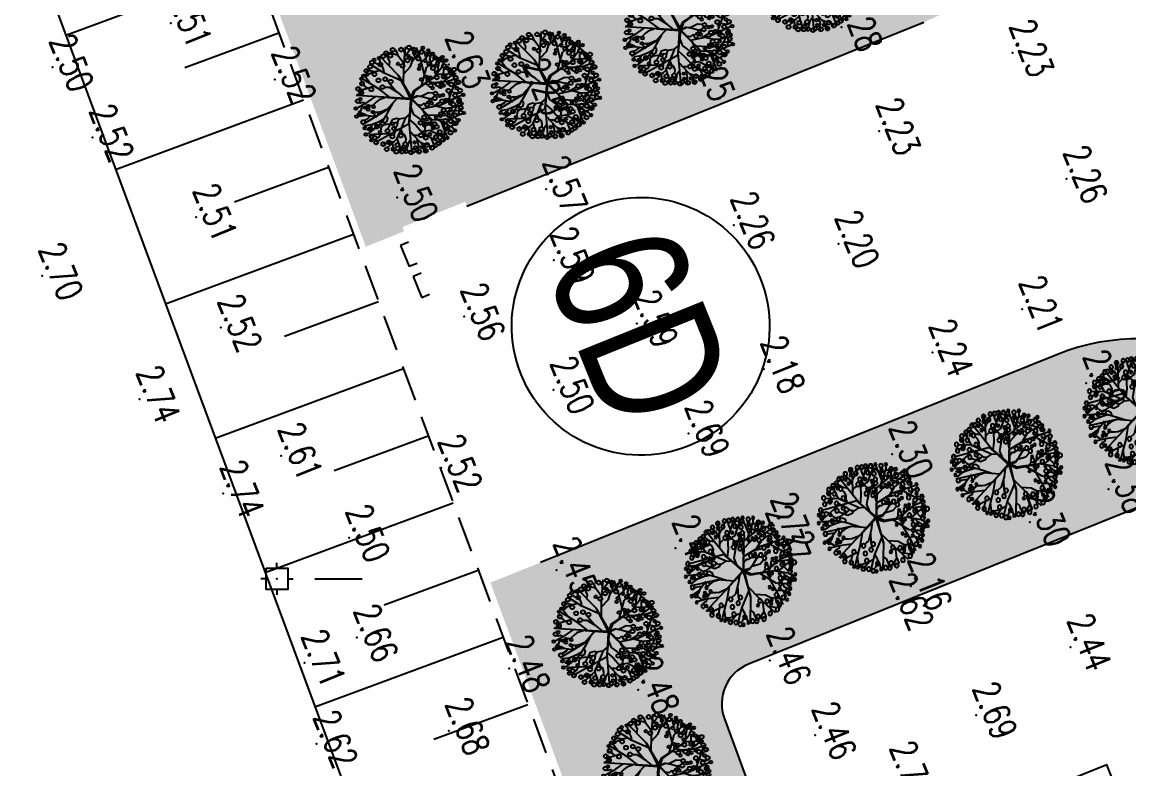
# Model space of a CAD drawing. Header units: millimetres. Extents: x 405522 to 410309, y 2303080 to 2310223.
# Drawn here: x 406806.1 to 406883.4, y 2306716.9 to 2306769 of the extents above; entities that cross this region are included whole.
import ezdxf
from ezdxf.enums import TextEntityAlignment as Align
from ezdxf.xclip import XClip

# ---------------------------------------------------------------- set-up
doc = ezdxf.new("R2010")
doc.units = ezdxf.units.MM
doc.header["$LTSCALE"] = 10
doc.header["$MEASUREMENT"] = 0
doc.header["$XCLIPFRAME"] = 0
doc.linetypes.add('HIDDEN', pattern=[0.375, 0.25, -0.125])
doc.layers.get('0').update_dxf_attribs({"linetype": 'CONTINUOUS'})
doc.layers.get('Defpoints').update_dxf_attribs({"linetype": 'CONTINUOUS'})
for name, color, linetype in [('caodo', 7, 'CONTINUOUS'), ('Cay', 86, 'CONTINUOUS'), ('CAYCO', 86, 'CONTINUOUS'), ('co', 84, 'CONTINUOUS'), ('DIM', 4, 'CONTINUOUS'), ('Hatch', 8, 'CONTINUOUS'), ('Line', 136, 'CONTINUOUS'), ('Main', 3, 'CONTINUOUS'), ('mois', 3, 'CONTINUOUS'), ('Other', 9, 'CONTINUOUS')]:
    doc.layers.add(name, color=color, linetype=linetype)
doc.styles.add('1', font='VHAVAN_2.TTF')
doc.styles.add('Dien', font='simplex.shx', dxfattribs={"width": 0.75})
doc.styles.add('txt', font='romans.shx', dxfattribs={"height": 0.2})
doc.dimstyles.new('D6.7', dxfattribs={"dimscale": 6.7, "dimtxt": 1.5, "dimasz": 2, "dimexe": 1.5, "dimexo": 0.5, "dimgap": 1, "dimtad": 1, "dimdec": 0, "dimdsep": 46, "dimtxsty": 'Dien', "dimcen": 1, "dimclrd": 256, "dimclre": 256, "dimclrt": 7, "dimaunit": 1, "dimadec": 3, "dimazin": 0, "dimtfac": 1, "dimtdec": 0, "dimtmove": 1, "dimatfit": 0, "dimfxl": 1, "dimtolj": 1, "dimtzin": 0, "dimlwe": -1, "dimarcsym": 0})
pattern_1 = [(21.91894370438083, (407717.7514153625, 2306586.616748105), (0.3920329744667653, 0.91995116522732), [0.1874999999999999, -1.226713563]), (336.9189437043809, (407717.7514153625, 2306586.616748105), (0.3920329745701908, 0.9199511654700196), [0.1874999999999999, -0.8124999999999997]), (66.91894370438082, (407717.7514153625, 2306586.616748105), (-0.9199511654700196, 0.3920329745701908), [0.1874999999999999, -0.8124999999999997])]

# ---------------------------------------------------------------- blocks, each defined once
blk = doc.blocks.new('*D26')
at = {"layer": 'Defpoints', "color": 0, "linetype": 'Continuous'}
for p in [(406742.6619138751, 2306987.542138263), (407088.9799926709, 2306054.36399705), (407050.0361064873, 2306039.911268014)]:
    blk.add_point(p, dxfattribs=at)
at = {"layer": 'DIM'}
for p, q in [((406739.5212196925, 2306986.376574), (406694.2959683287, 2306969.592725042)), ((407085.8392984883, 2306053.198432786), (407040.6140239395, 2306036.414575225))]:
    blk.add_line(p, q, dxfattribs=at)
at = {"layer": 'DIM', "linetype": 'Continuous', "lineweight": -2}
blk.add_line((406708.380307929, 2306960.526641102), (407045.3738494347, 2306052.474044744), dxfattribs=at)
at = {"layer": 'DIM', "linetype": 'Continuous'}
for points in [[(406710.4741040507, 2306961.303683944), (406706.2865118071, 2306959.74959826), (406703.7180508765, 2306973.089417832)], [(407047.4676455563, 2306053.251087586), (407043.2800533128, 2306051.697001902), (407050.0361064873, 2306039.911268014)]]:
    blk.add_solid(points, dxfattribs=at)
at = {"layer": 'DIM', "color": 7, "linetype": 'Continuous', "insert": (406887.8695083207, 2306510.579817844), "char_height": 10.05, "attachment_point": 5, "rotation": 290.3607342621674, "style": 'Dien'}
blk.add_mtext('\\A1;995', dxfattribs=at)
blk = doc.blocks.new('43')
at = {"layer": 'CAYCO', "color": 98}
for points in [[(0.04039989388547838, -0.01693045091815293), (-0.8572124504717067, 0.3669312722049654), (-2.639918230241165, 3.146160501986742), (-2.699185398290865, 5.039755364879966)], [(-1.870732724200934, 2.023429486667737), (-1.757097802357748, 2.458735290681943), (-1.806966004194692, 3.951654555974528), (-2.010433222865686, 4.529198053525761), (-2.161860955995508, 5.150774521986023)], [(-1.19613087864127, 4.664866386679932), (-1.859962431248277, 4.94212259654887), (-2.028938816394657, 5.120445805601776)], [(0.4152577759232372, 4.103467588080093), (-1.209192508365959, 4.699786217650399), (-1.678589670453221, 5.388814887963235)], [(-0.6724334561731666, 4.447537088533863), (-0.5196174655575305, 5.237299990141764), (-0.6950229774229228, 5.570834929356351)], [(1.160885003046133, 1.159845960559323), (0.7476918237516657, 3.26848663110286), (-0.3502576558385044, 5.712421581381932)], [(-0.05448034917935729, -0.04004506464116275), (2.399344519712031, 2.264940679538995), (2.316983023541979, 4.253332513850182), (1.639737725257874, 5.795530602568761)], [(2.299035311909392, 4.230775630800053), (1.650408451096155, 4.574447042774409), (1.186743053840473, 4.931823378428817), (0.3243099970277399, 5.380185560556129), (0.2882557513657957, 5.528180053224787)], [(0.8779816064052284, 2.849846046650782), (1.112463441560976, 3.690859459107742), (1.087528720963746, 4.437318940414116), (0.9072574934689328, 5.177291403990239), (0.879195949761197, 5.421299294801429)], [(1.437384042539634, 4.804750376613811), (1.381260629976168, 5.292767494684085), (1.183440912980586, 5.589486030628905)], [(2.10199721949175, 4.653107398422435), (2.4446417898871, 5.050137332407758)], [(3.171806268859655, 4.255265205865726), (2.813783090328798, 4.951933946227655)], [(-2.170521068270318, 2.457131831673905), (-3.537530574249104, 3.530022224644199), (-4.317168510984629, 3.84220225433819)], [(-2.548378232866526, 3.645610468927771), (-3.243397076847032, 3.664423948852345), (-3.684648269787431, 4.058616686612368)], [(-3.273022195324302, 3.657206712290645), (-3.181801640777849, 4.055696781491861), (-3.231495926622301, 4.388502169633284)], [(-2.641337516251951, 4.156008847756311), (-3.164253150811419, 4.498950709123164)], [(-1.765264418907464, 3.522835770156235), (-2.578959053731523, 4.672894546063617), (-2.63021675136406, 4.754474138608202)], [(-0.1303663500584662, 4.338194663869217), (-0.6554501198697835, 4.138625136809424)], [(2.355659283464774, 2.856835127342492), (3.265791605226696, 4.48448015190661), (3.536420732969418, 4.713473778218031)], [(2.557150486623868, 3.217174108838663), (4.460633671376854, 3.930459222057834)], [(3.058951894403435, 3.94557166355662), (3.481697332113981, 4.142627346329391), (3.770739005412906, 4.244398513343185)], [(3.654325251933187, 0.9864126958418638), (3.534867673646659, 1.992045428371057), (3.879075656295754, 2.640301157720387), (4.253691620309837, 3.421387657523155), (4.492255980730988, 3.730351347709075)], [(-1.364393639960326, 1.157624162035063), (-3.406477490905672, 1.754338946426287), (-4.583725118311122, 2.873458203161135)], [(-2.914218632271513, 3.086150901159272), (-3.350604111212306, 3.073906113859266), (-4.074466448044404, 3.21111558820121), (-4.517280890606344, 3.354081862838939)], [(-3.862224903190508, 2.855198720470071), (-4.39313307730481, 3.102126516401768)], [(-3.681953839026392, 2.115226925350726), (-3.69324851850979, 2.676875511649996), (-4.133716685231775, 3.196681114612147), (-4.332319428445771, 3.367786785122007)], [(-1.763979013543576, 2.507235570577905), (-1.466696923598647, 2.758781804004684)], [(0.0189416102366522, 0.04208512348122895), (-0.2894573170924559, 0.7192684607580304), (-0.1587337260134518, 1.360131846740842), (0.01407705433666706, 1.975423483876511), (-0.03356711007654667, 2.465359640540555)], [(0.9219843805767596, 2.373447459889576), (0.4287625681608915, 3.220551430946216)], [(1.814030002453364, 1.802627196535468), (1.896216380293481, 2.789911438943818), (1.847678057732992, 3.136331296293065)], [(2.300514322938398, -0.2840683485846967), (2.940974567085505, 0.436360718915239), (3.773607350653037, 1.140894874697551), (4.954357967013493, 3.12174921692349)], [(3.485781259369105, 3.610577257350087), (4.830991777358577, 3.499317795038223)], [(3.960741336573847, 2.69155233562924), (4.479573043761775, 2.880660562543198), (4.80701399827376, 3.211276264628395), (4.822217451874167, 3.277691164752468)], [(4.27471649099607, 2.046863719588146), (4.904837757814676, 2.294440060155466), (5.283536411006935, 2.543476168764755)], [(-2.626703578047454, 1.526482180459425), (-4.357790561160073, 1.120889838784933), (-5.663028248818591, 0.7024861739482731)], [(-2.769262657500803, -0.7561058525461704), (-3.576744011719711, 0.008677978767082095), (-4.196527541149408, 0.2339540638495237), (-4.880427021766081, 0.8512332008685917), (-5.454600192606449, 1.275753986323252)], [(-4.505030509550124, 1.757931962609291), (-4.853322256822139, 1.641725653549656), (-5.282496821135283, 1.599881700472906)], [(-4.832340268534608, 1.648726220009848), (-5.191275026649237, 1.998372072353959)], [(-4.028807198628783, 1.197970385896042), (-4.468194476794451, 1.735550033394247), (-4.903016543481499, 1.974531041458249), (-5.071211140952073, 2.278466814430431)], [(-4.03589292592369, 2.279844909673557), (-4.288097327575088, 2.155692114727572), (-4.664450781419873, 2.283494364935905), (-5.003968365956098, 2.388915353920311)], [(-1.634842166560702, 1.535609393380582), (-1.462924434687011, 2.007385730044916)], [(-0.2260088345501572, 1.030320268357173), (-0.6537412998732179, 1.920203841058537), (-0.5998437448870391, 2.434877473395318)], [(0.6739000349771231, 0.6441547013819218), (0.75383913773112, 1.150275049265474), (0.5607788553461432, 1.354013879550621), (0.5534346741624177, 1.531346687814221)], [(0.8974602132802829, -0.1058573757763952), (1.768987538525835, 0.2176580464001745), (2.041554110590369, 0.5706558704841882), (2.564605112420395, 1.257983296643943)], [(1.282140382099897, 1.215501641156152), (1.913787070661783, 1.540333694545552)], [(1.952594236121513, 1.84528846736066), (2.839480579947121, 2.303218219196424)], [(3.628197276033461, 1.420628881081939), (3.104900712147355, 1.508090953575447)], [(3.631298903841525, -0.1972700408659875), (5.258848940371536, 1.254382008919492), (5.899921236559749, 1.510982476640493)], [(3.905430326121859, 1.165747617837042), (4.262168390792795, 1.467602698598057)], [(4.859402716159821, 0.9350811154581606), (4.979466601624154, 1.215175857767463), (5.078679857775569, 1.70967932487838), (5.466152836685069, 2.180342064471915)], [(-4.463070539408363, -0.6522827155422419), (-4.679687755764462, -0.6315332774538547), (-5.739969108835794, 0.2309727391693741)], [(-4.556895917281508, 0.5537844460923225), (-4.927600629627705, 0.400762036209926), (-5.645035079447553, 0.3827594800386578)], [(-0.006316312705166638, 0.003837934695184231), (-2.644367439090274, -1.373949806438759), (-4.764857206027955, -3.396883882116526)], [(-0.006316312705166638, 0.003837934695184231), (2.833127376041375, -0.3407977672759444), (4.728799819131382, -3.996311329538003)], [(3.97784392349422, 0.07086336542852223), (4.057330971816555, 0.2688929005526006), (4.059239808935672, 0.5756399412639439), (4.08526417450048, 0.8882627075072378)], [(4.487133189220913, 0.5308332766871899), (5.264598262030631, 0.6888832366093993), (5.848327545681968, 0.6116016439627856), (5.989243625663221, 0.677286627702415)], [(-1.575078567489982, -0.8121827554423362), (-3.398406559834257, -0.7542652783449739), (-5.765420723473653, -0.5275325481779873)], [(-5.118817304493859, -0.6178450339939445), (-5.423062430578284, -0.786031101597473), (-5.608806919539347, -0.9253488900139928)], [(-3.866304788389243, -0.709446009946987), (-4.847218702314422, -1.408492048503831), (-5.113774240482599, -2.377235135762021)], [(-4.463070539408363, -0.6522827155422419), (-4.679687755764462, -0.6315332774538547)], [(-1.993443085579202, -1.031976619968191), (-2.867238810984418, -2.934588305419311), (-3.823559788055718, -4.372639388078824)], [(-0.03571058122906834, -0.6516785977873951), (-0.6404377768049017, -1.37240967922844), (-1.288900788407773, -2.390176088782027), (-1.284234141930938, -2.998055863194168)], [(0.0113975468557328, -0.002600761130452156), (-0.4650603431509808, -6.08401388139464)], [(1.742068523773924, -0.2569009170401841), (2.152904605492949, -0.765830168267712), (2.241741636069492, -1.424853685544804), (2.155782769201323, -1.660741854226217), (2.313209882006049, -2.159757798071951), (3.340645574266091, -2.697593761375174)], [(2.08909610460978, -0.6700299258809537), (3.257166500203311, -1.177477065939456)], [(2.560928295250051, -0.2998472226317972), (6.079667463200167, -0.05199327389709651)], [(3.271083291852847, -1.185328580904752), (4.364299783017486, -1.674963131779805), (5.764418943785131, -1.233444553334266)], [(3.446182967512868, -1.207217530580238), (3.959104036795907, -1.005689795361832)], [(3.753808495122939, -1.106750901089981), (4.03859125287272, -0.8076609487179667), (4.442676842445508, -0.6836941023357213), (4.755534936673939, -0.7095704691018909)], [(4.60094202705659, -0.1939747966825962), (4.9468885747483, -0.4546068471390754), (5.38249226543121, -0.5679746232926846), (5.85415020189248, -0.8293368928134441)], [(-4.753584614838473, -1.344112574821338), (-5.101876524975523, -1.460318215424195), (-5.361291677458212, -1.554872512351722), (-5.45816081087105, -1.672538590384647)], [(-4.920823510969058, -2.074678115313873), (-5.370849030092359, -1.902112007606775)], [(-3.687684339936823, -2.370018254499882), (-4.145702398149297, -2.293466212926432), (-4.427533156936988, -2.424836545716971), (-5.101701208157465, -2.620432458817959)], [(-0.1905830723699182, -2.322914462303743), (-1.118202777230181, -3.512717809528112), (-2.43345611600671, -5.540326088434085)], [(-0.808206677203998, -1.635723929619417), (-1.600872851675376, -2.287055640481412), (-2.033545178361237, -2.571585485246032)], [(-0.1313929375028238, -1.517264884430915), (1.207632031757385, -2.745254986686632), (2.777481929282658, -5.475917437113822)], [(0.4407311799004674, -2.054080777568743), (1.568226890871301, -2.688713624374941), (2.496338071650825, -3.277853364357725), (3.091362196952105, -3.916784211527556), (3.795330683933571, -4.87408530479297)], [(2.283430183306336, -1.362868257332593), (2.426847601309419, -1.532117324182764), (2.829660431481898, -1.612649526214227), (3.016074121464044, -1.643806143663824), (3.255314753623679, -1.891805361723527), (3.297675114590675, -1.855961593100801)], [(2.654984803404659, -1.629680540645495), (2.623091961140744, -1.918208991643041), (2.760638350155205, -2.063364365138113)], [(2.770468852017075, -2.418298727599904), (2.816153112100437, -2.815545683261007), (2.833126294659451, -2.990075689507648)], [(3.64973947359249, -1.905802524648607), (4.07149303983897, -2.0180023831781)], [(3.838698638486676, -2.405546461930498), (3.874871479230933, -4.20434435387142), (4.063110925722867, -4.674288962734863)], [(4.341205455595627, -1.580166160129011), (5.4466660983162, -2.817197965458035)], [(4.77495928038843, -1.938849106198177), (4.778261420782655, -2.596511758165434), (5.011353758396581, -3.166838018922135)], [(4.935943127027713, -2.2131863811519), (5.172945314203389, -2.155448185047135), (5.661370115820318, -2.099169758846983), (5.742252932512201, -2.173532114131376)], [(-2.92212041770108, -2.936046515358612), (-3.344084229902364, -3.00748896622099), (-3.714790344703943, -3.160511009395123), (-4.233622051891871, -3.349619236541912), (-4.545077929040417, -3.488206806126982)], [(-3.810876451432705, -3.152564221527427), (-3.871690262807533, -3.418223823187873), (-3.902878794004209, -3.676666855579242), (-4.059779951465316, -3.934379970654845)], [(-3.161467804107815, -3.37062307074666), (-3.126195345656015, -3.644230126868933), (-3.06929030851461, -4.006634012563154), (-3.168503563851118, -4.501137479906902), (-3.230100239394233, -4.892410614527762)], [(-0.2011147970333695, -2.73418759345077), (0.07254511793144047, -3.563131744973361), (0.2820811355486512, -3.834505280712619), (0.6764400381362066, -4.275799449533224), (0.6984769129194319, -4.807799005648121)], [(1.155401638359763, -2.709665754577145), (1.410444684326649, -3.31112551339902), (1.449850175529718, -3.767243784852326)], [(1.82753287977539, -2.815445286687464), (2.149530655937269, -2.665351331466809), (2.50358974118717, -2.794042840600014), (2.695755698019639, -3.141297282418236)], [(2.201650461298414, -3.098800604930148), (2.479571207077242, -3.595494060311466), (2.727085210382938, -4.225017984164879), (2.828818819369189, -4.513789733406156), (2.89137119683437, -5.157017911784351), (2.949839646462351, -5.268196001881734)], [(2.747762087499723, -3.27931350027211), (3.220201648306102, -3.415062537416816), (3.441999143455178, -3.423739543650299)], [(3.833556051249616, -3.485126893036067), (4.194706215057522, -3.679344711592421), (4.355689898715355, -3.953681318555027), (4.53187719755806, -4.161603693151847)], [(-3.055650429334491, -4.191444239811972), (-2.865041464334354, -4.458564278436825), (-2.712048917775974, -4.82891531731002), (-2.736027935286984, -5.116957149235532)], [(-1.733021820196882, -4.485327874077484), (-2.639940589317121, -5.124903634889051)], [(-1.26997050549835, -4.822509003337473), (-1.486121900263242, -5.094656592933461), (-1.635810904786922, -5.381968571571633), (-1.799922976992093, -5.610082521568984)], [(-1.479866851121187, -4.089753776555881), (-1.305242963833734, -4.548901946982369), (-1.080924952868372, -5.340854837559164), (-1.150514329550788, -5.828141370089725)], [(-0.2923763487488031, -4.014491117559373), (0.4822536809369922, -5.131273122271523), (1.020932269282639, -6.104691677726805)], [(1.98226099065505, -3.862037955550477), (1.761893945047632, -5.020374320680276), (1.874860608717427, -5.896658653160557)], [(1.837547388859093, -4.567148254951462), (2.050571959698573, -4.797452257014811), (2.262813342385925, -5.153368456056342), (2.356554412050173, -5.538154271198437)], [(2.770350369391963, -4.402611643308774), (3.2940476287622, -4.619940272299573), (3.380577785195783, -4.975126920966431)], [(3.245135129662231, -4.161522321170196), (3.331665286095813, -4.516708969837055), (3.299694968154654, -4.9007645661477)], [(-1.051299834041856, -5.333637600531802), (-0.7934480928815901, -5.490309099201113), (-0.5884174627717584, -5.816626801388338), (-0.537941551534459, -6.023818957619369)], [(0.5036317131016403, -5.017538046231493), (0.3091141369659454, -5.378482162719592), (0.3812224646098912, -5.674470480531454), (0.3059859110508114, -5.880933387670666)], [(0.6782554376404732, -5.476685549132526), (1.246781267924234, -5.620382042136043), (1.414977268665098, -5.924318180652335)], [(1.798366319620982, -4.921605353010818), (1.581433137180284, -5.319365506060421), (1.607931269565597, -5.814599191769958), (1.673610633006319, -5.955376447876915)]]:
    blk.add_lwpolyline(points, dxfattribs=at)
for points in [[(-2.608305806992576, -1.349720096448436), (-0.2450824787374586, -0.03956551826559007, 0.6397306744920996), (-0.2506863888120279, 0.03637737454846501, -0.02814866807049381), (-0.8719359856331721, 0.3102242460008711), (-2.096549907233566, 2.266709616640583)], [(-2.096549907233566, 2.266709616640583), (-0.8288466013036668, 0.3980304705910385), (-0.101318001979962, 0.1114200169686228, 1.16279032008003), (-0.08882375108078122, 0.1660030784551054), (-0.3077001394703984, 0.6409533640835434), (-0.241298608481884, 1.056556115159765)], [(-0.2264276624191552, 1.034372901776806), (-0.2700639264658093, 0.7288086412008852), (-0.0005383242387324572, 0.1677370690740645, 0.553589737595184), (0.09108058200217783, 0.1574530166108161), (1.955903258291073, 1.860962726874277), (0.1433253970462829, 0.09218468167819083, 0.6269387266753438), (0.1641315676970407, 0.02989211375825107), (2.606764882802963, -0.2957009566016495)], [(-0.190744477789849, -2.538846815470606), (-0.05126762774307281, -0.1469655202236027, 0.7825138911028889), (-0.1210250912699848, -0.1253053320106119), (-2.586922195507213, -1.331625839462504)], [(-0.1938193819951266, -2.621948557207361), (0.06718440586701035, -0.1567620649002492, -0.4633955931716063), (0.1556846898747608, -0.09654803853482008), (2.813290741061792, -0.3123806363437325)]]:
    blk.add_lwpolyline(points, format="xyb", dxfattribs=at)
for centre, radius in [((-3.119730909820646, 4.811821119161323), 0.2154209902109817), ((-2.216261943336576, 4.975252036936581), 0.2154209902109817), ((-1.715895135654137, 5.276273531606421), 0.2154209902109817), ((-1.064975921763107, 5.080050329677761), 0.1435183978680499), ((-0.7855348121374846, 5.431277593364939), 0.2154209902109817), ((-0.2566798296757042, 4.879450736101717), 0.2154209902109817), ((-0.3002060856670141, 5.762411681003869), 0.1435183978680499), ((0.195620683953166, 5.351331149693578), 0.1435183978680499), ((0.3964474430540577, 5.289336060872301), 0.2154209902109817), ((0.6618478149175644, 5.588409626157954), 0.1435183978680499), ((1.116197944735177, 5.479037944227457), 0.2154209902109817), ((1.655880038160831, 5.453736641677096), 0.2154209902109817), ((1.704661691328511, 5.816935466602445), 0.1435183978680499), ((1.939834240823984, 4.841370522743091), 0.2154209902109817), ((2.489495384739712, 5.216905987588689), 0.1435183978680499), ((2.835415854700841, 4.863137579523027), 0.2154209902109817), ((-4.539705965667963, 3.555507411714643), 0.1435183978680499), ((-4.157825957983732, 3.980346572119743), 0.1435183978680499), ((-4.107479470665567, 3.586524775018916), 0.1435183978680499), ((-3.559045093366876, 3.716687661595643), 0.2154209902109817), ((-3.301590623566881, 4.105274929432198), 0.1435183978680499), ((-3.073368091252632, 4.372375150443986), 0.2154209902109817), ((-2.666304330574349, 4.614841285394505), 0.2154209902109817), ((-2.359691500430927, 3.650627347175032), 0.2154209902109817), ((-2.373910554219037, 3.829732090700418), 0.1435183978680499), ((-1.616558434208855, 4.140023450367153), 0.1435183978680499), ((-1.484322243952192, 4.472900440683588), 0.2154209902109817), ((-1.390965979080647, 3.6334645121824), 0.1435183978680499), ((-0.7935741320252419, 4.139636516338214), 0.2154209902109817), ((-0.320076767122373, 3.537024033954367), 0.1435183978680499), ((0.211726154666394, 3.870769491186365), 0.1435183978680499), ((0.2996288109570742, 4.453701741760597), 0.1435183978680499), ((0.635965414927341, 4.33145142160356), 0.1435183978680499), ((0.7304562132339925, 4.654216744704172), 0.2154209902109817), ((1.345149194588885, 3.576909458031878), 0.2154209902109817), ((1.337343313731253, 4.356362205697224), 0.1435183978680499), ((1.615628240164369, 4.085168729070574), 0.1435183978680499), ((1.841220695292577, 3.57860979042016), 0.1435183978680499), ((1.985453556058928, 4.087402392411605), 0.1435183978680499), ((2.532017676159739, 3.738435222301632), 0.2154209902109817), ((2.595840786816552, 4.356345161097124), 0.2154209902109817), ((2.742620704928413, 4.610496538691223), 0.1435183978680499), ((3.065381524153054, 3.790360510116443), 0.2154209902109817), ((3.456297127529979, 3.888749423436821), 0.1435183978680499), ((3.859614310786128, 4.266051015350968), 0.2154209902109817), ((-4.469154471764341, 2.742652754765004), 0.2154209902109817), ((-4.263390775769949, 3.222674606367946), 0.2154209902109817), ((-3.605126103619114, 2.849118906771764), 0.1435183978680499), ((-3.330151178990491, 2.482767981709912), 0.2154209902109817), ((-2.876902245217934, 2.81203870754689), 0.1435183978680499), ((-2.282239514868706, 2.881481369724497), 0.2154209902109817), ((-1.711603604489937, 3.376686154631898), 0.1435183978680499), ((-1.518863179488108, 2.995680351974443), 0.2154209902109817), ((-1.224707068991847, 3.265591811854392), 0.1435183978680499), ((-1.115729623939842, 2.39881726144813), 0.1435183978680499), ((-0.5152501238044351, 2.702811968047172), 0.2154209902109817), ((-0.2404255935689434, 3.167280142195523), 0.1435183978680499), ((0.008046439499594271, 2.615349895786494), 0.2154209902109817), ((0.350988854886964, 3.415387268876657), 0.2154209902109817), ((1.720049400697462, 3.214994829846546), 0.1435183978680499), ((1.981698321178555, 3.171263948781416), 0.1435183978680499), ((2.130742243723944, 2.704771939665079), 0.1435183978680499), ((2.863248587120324, 2.522791531635448), 0.2154209902109817), ((3.176121938973665, 2.77231540507637), 0.2154209902109817), ((3.338543380377814, 2.360927030676976), 0.1435183978680499), ((3.762439372949302, 3.100096047157422), 0.2154209902109817), ((4.108807613374665, 3.288760404102504), 0.1435183978680499), ((4.308249669149518, 2.682145116617903), 0.2154209902109817), ((4.630826293490827, 3.419197825249285), 0.2154209902109817), ((-5.145905195968226, 1.2522767346818), 0.2154209902109817), ((-4.170309395296499, 1.636694764718413), 0.1435183978680499), ((-3.805802300805226, 2.080294208833948), 0.2154209902109817), ((-2.376284650992602, 1.744246534537524), 0.1435183978680499), ((-2.309103599982336, 2.159136132802814), 0.1435183978680499), ((-2.086692742072046, 1.14133110572584), 0.1435183978680499), ((-2.018575418042019, 1.870195804862306), 0.1435183978680499), ((-1.430917921359651, 2.193141846684739), 0.2154209902109817), ((0.2070212644757703, 2.140760384267196), 0.1435183978680499), ((0.4614391876384616, 1.905287334462628), 0.1435183978680499), ((0.5567624650429934, 2.244750322308391), 0.1435183978680499), ((0.7208312575239688, 1.750087102875113), 0.2154209902109817), ((2.095873626647517, 1.404407428577542), 0.2154209902109817), ((2.334906992036849, 1.656998559134081), 0.1435183978680499), ((2.679989965632558, 1.335208253702149), 0.1435183978680499), ((2.78198885335587, 1.919057854451239), 0.1435183978680499), ((2.86749182920903, 1.595834208652377), 0.1435183978680499), ((2.964443071978167, 2.218741905409843), 0.1435183978680499), ((3.013451062492095, 1.388404911849648), 0.1435183978680499), ((3.735628589522094, 1.360152705805376), 0.1435183978680499), ((3.968220316572115, 1.978333939798176), 0.1435183978680499), ((4.360976335476153, 1.526335164438933), 0.2154209902109817), ((5.155945313395932, 1.64835461624898), 0.2154209902109817), ((5.407483493094333, 1.103836775524542), 0.1435183978680499), ((5.488862958154641, 2.195179273607209), 0.2154209902109817), ((-5.43852335982956, 0.3928507927339524), 0.2154209902109817), ((-5.030988679267466, 0.4597549894824624), 0.1435183978680499), ((-4.413072615396231, 0.8934411269146949), 0.2154209902109817), ((-3.676372776390053, 1.060337853617966), 0.1435183978680499), ((-3.285936471656896, 0.9257439812645316), 0.1435183978680499), ((2.328306436538696e-10, -1.396983861923218e-09), 0.06378724803568858), ((2.701554644037969, 0.9787703247275203), 0.2154209902109817), ((4.080790236126631, 0.9986535357311368), 0.2154209902109817), ((5.408898553345352, 0.3639990093652159), 0.1435183978680499), ((-5.455692790681496, -1.008488765684888), 0.2154209902109817), ((-3.655323719023727, -0.8923054109327495), 0.2154209902109817), ((5.020922651980072, -0.7631477697286755), 0.2154209902109817), ((5.322409680578858, -0.958771318430081), 0.1435183978680499), ((5.800340511952527, -0.702373712323606), 0.2154209902109817), ((-4.804152429336682, -2.211092315847054), 0.2154209902109817), ((-1.931581329554319, -2.227770771598443), 0.2154209902109817), ((4.152038042317145, -2.178666812367737), 0.2154209902109817), ((4.78332890290767, -2.562239895574749), 0.2154209902109817), ((5.093315851176158, -1.626933357445523), 0.2154209902109817), ((5.555369233246893, -2.051735877292231), 0.2154209902109817), ((5.84441281738691, -1.766372447134927), 0.2154209902109817), ((-4.771571184275672, -3.002402859041467), 0.2154209902109817), ((-2.100619621342048, -3.594458483159542), 0.2154209902109817), ((3.017899306025356, -3.852120399242267), 0.2154209902109817), ((3.523625179193914, -2.690004726639017), 0.2154209902109817), ((4.97322042286396, -3.192638814682141), 0.2154209902109817), ((-3.623498589266092, -4.483368769055232), 0.2154209902109817), ((-2.723894918337464, -4.88923810957931), 0.1435183978680499), ((0.8236577999778092, -4.198728268500417), 0.1435183978680499), ((1.394582812907174, -4.279969063354656), 0.1435183978680499), ((3.266842091456056, -4.579611895605922), 0.2154209902109817), ((-1.765517340158112, -5.411520462017506), 0.2154209902109817), ((-0.0521181826479733, -5.637212567729875), 0.1435183978680499)]:
    blk.add_circle(centre, radius, dxfattribs=at)
at = {"layer": 'CAYCO', "color": 50}
for centre, radius in [((3.618445214349777, 4.777280911803246), 0.1435183978680499), ((4.413745150901377, 3.92456643935293), 0.1435183978680499), ((-4.919533894397318, 2.493080165004358), 0.1435183978680499), ((4.990411475184374, 2.973754997830838), 0.2154209902109817), ((5.212524232687429, 2.593576147453859), 0.2154209902109817), ((-5.600480577675626, 1.408341964008287), 0.1435183978680499), ((-5.313788982457481, 2.014178956625983), 0.1435183978680499), ((-4.895375498686917, 2.137274113949388), 0.2154209902109817), ((5.805500391870737, 1.484178739832714), 0.2154209902109817), ((-5.669895454426296, -0.1292354559991509), 0.2154209902109817), ((-4.446638285997324, 0.1325041691306978), 0.1435183978680499), ((4.853788178763352, 0.2848400550428778), 0.1435183978680499), ((5.780091011198238, 0.1166567550972104), 0.2154209902109817), ((5.876968637341633, 0.7492746263742447), 0.2154209902109817), ((5.94754255854059, -0.1291450974531472), 0.2154209902109817), ((-4.730827149003744, -0.1836101512890309), 0.1435183978680499), ((-4.241322948480956, -0.3364131336566061), 0.2154209902109817), ((4.064986942568794, -1.232612006599084), 0.2154209902109817), ((5.654503542580642, -1.307647966081277), 0.1435183978680499), ((5.839747447520494, -1.158492361893877), 0.2154209902109817), ((-5.443651835434139, -1.940539841307327), 0.2154209902109817), ((-3.872190736699849, -1.386578856734559), 0.1435183978680499), ((2.761298931902274, -2.126359249697998), 0.1435183978680499), ((3.279162085615098, -1.949957637581974), 0.2154209902109817), ((-5.087018150836229, -2.670410893158987), 0.2154209902109817), ((-4.565371811855584, -3.469714856008068), 0.1435183978680499), ((-3.847984186024405, -3.339483506511897), 0.2154209902109817), ((-2.214173613348976, -2.833982998272404), 0.2154209902109817), ((-1.345949350856245, -3.159835371654481), 0.2154209902109817), ((2.725976281799376, -3.242572455201298), 0.2154209902109817), ((3.650980841484852, -3.535462389932945), 0.1435183978680499), ((5.542951443465427, -2.821013490203768), 0.2154209902109817), ((-4.388994027744047, -4.02352352743037), 0.1435183978680499), ((-4.090276653296314, -4.25829839380458), 0.2154209902109817), ((-3.181753851473331, -4.896753738401458), 0.2154209902109817), ((-2.787594134919345, -4.012589633697644), 0.2154209902109817), ((-1.11705560493283, -4.393754363525659), 0.2154209902109817), ((0.7357551426393911, -4.781660519307479), 0.1435183978680499), ((1.096843184437603, -4.795786433620378), 0.1435183978680499), ((1.631938175763935, -3.90317042847164), 0.2154209902109817), ((4.06359699787572, -4.473865040577948), 0.2154209902109817), ((4.262857617810369, -4.102985494071618), 0.2154209902109817), ((4.532413883018307, -4.508837166940793), 0.1435183978680499), ((4.776142966700718, -3.977939517702907), 0.2154209902109817), ((-2.656042813905515, -5.225113859632984), 0.1435183978680499), ((-2.318060834426433, -5.48625743878074), 0.1435183978680499), ((-1.193683731253259, -5.845402702922001), 0.2154209902109817), ((-0.7354013933800161, -5.518809525063261), 0.2154209902109817), ((0.162636244436726, -5.924728020094335), 0.2154209902109817), ((0.8961442997679114, -5.12543921591714), 0.1435183978680499), ((0.9712448708014563, -6.152497760718688), 0.1435183978680499), ((1.591958601260558, -5.694750381400809), 0.2154209902109817), ((1.850194732192904, -6.093588010640815), 0.1435183978680499), ((2.493015998741612, -5.377147890627384), 0.2154209902109817), ((3.163091036491096, -5.210458208341151), 0.1435183978680499), ((3.877539615612477, -5.114014938939363), 0.1435183978680499)]:
    blk.add_circle(centre, radius, dxfattribs=at)
blk = doc.blocks.new('kh_truc_thep')
at = {"color": 6}
blk.add_circle((0, -3), 3.000000000001425, dxfattribs=at)
at = {"color": 7, "style": '1', "width": 0.8}
blk.add_attdef('KH_TRUC', text='', height=3.000000000001425, dxfattribs=at).set_placement((0, -3), align=Align.MIDDLE)
blk = doc.blocks.new('20')
at = {"layer": 'caodo', "color": 8, "linetype": 'Continuous'}
for p in [(-791.0599999999977, -539.5800000000745, 0.1900000000000004), (-744.2299999999814, -539.8500000000931, -0.03999999999999959), (-732.2999999999884, -541.6399999996647, -0.08999999999999986), (-799.2999999999884, -542.6499999999069, 0.1800000000000002), (-771.6499999999651, -542.4599999999627, 0.3100000000000001), (-783.7799999999697, -543.5, 0.2000000000000002), (-754.539999999979, -543.3199999998324, -0.06999999999999984), (-766.2699999999604, -544.3199999998324, -0.06999999999999984), (-796.5099999999511, -547.5499999998137, 0.2000000000000002), (-741.5999999999767, -547.1099999998696, -0.08999999999999986), (-728.5299999999697, -550.4399999999441, -0.05999999999999961), (-764.859999999986, -551.1499999999069, 0.25), (-775.25, -551.7399999997579, 0.1800000000000002), (-789.2799999999697, -553.1000000000931, 0.1900000000000004), (-751.7399999999907, -553.6599999996834, -0.05999999999999961), (-744.4499999999534, -554.9799999999814, -0.1199999999999997), (-764.320000000007, -556.1199999996461, 0.27), (-800.039999999979, -557.2099999999627, 0.3800000000000003), (-770.5799999999581, -560.0299999997951, 0.2400000000000002), (-731.609999999986, -559.5200000000186, -0.1099999999999999), (-787.5599999999977, -560.8199999998324, 0.2000000000000002), (-758.5099999999511, -560.5200000000186, 0.27), (-737.8899999999558, -562.5600000000559, -0.07999999999999963), (-749.6499999999651, -563.7199999997392, -0.1399999999999997), (-727.1499999999651, -564.6999999997206, -0.1299999999999999), (-764.3399999999674, -565.1499999999069, 0.1800000000000002), (-793.2399999999907, -565.7999999998137, 0.4200000000000004), (-754.9199999999837, -568.2099999999627, 0.3700000000000001), (-783.3399999999674, -569.7700000000186, 0.29), (-740.6999999999534, -569.6399999996647, -0.01999999999999957), (-772.179999999993, -570.6000000000931, 0.2000000000000002), (-787.3899999999558, -572.3999999999069, 0.4200000000000004), (-725.5899999999674, -572.089999999851, 0.06000000000000005), (-748.9599999999627, -574.6399999996647, 0.4000000000000004), (-731.0799999999581, -574.3999999999069, -0.01999999999999957), (-778.609999999986, -575.4899999997579, 0.1800000000000002), (-749.289999999979, -575.5400000000373, 0.05000000000000027), (-755.8099999999977, -576.2199999997392, 0.0900000000000003), (-764.1199999999953, -577.7399999997579, 0.1300000000000003), (-783.6399999999558, -578.3500000000931, 0.6500000000000004), (-739.3899999999558, -578.8599999998696, -0.1599999999999997), (-740.6699999999837, -580.25, 0.3000000000000003), (-778.0599999999977, -582.4499999997206, 0.3400000000000003), (-728.25, -583.1099999998696, 0.1200000000000001), (-749.2299999999814, -584.0400000000373, 0.1400000000000001), (-781.7199999999721, -584.2199999997392, 0.3900000000000001), (-767.4199999999837, -584.6000000000931, 0.1600000000000001), (-758.4199999999837, -586.1000000000931, 0.1600000000000001), (-734.8399999999674, -587.8699999996461, 0.3700000000000001), (-771.6499999999651, -588.9599999999627, 0.3600000000000003), (-746.0599999999977, -589.2700000000186, 0.1400000000000001), (-780.8800000000047, -589.8599999998696, 0.3000000000000003)]:
    blk.add_point(p, dxfattribs=at)
at = {"layer": 'caodo', "color": 8, "linetype": 'Continuous', "style": 'txt', "width": 0.75}
for s, p in [('2.51', (-790.5599999999977, -539.5800000000745, 0.1900000000000004)), ('2.28', (-743.7299999999814, -539.8500000000931, -0.03999999999999959)), ('2.23', (-731.7999999999884, -541.6399999996647, -0.08999999999999986)), ('2.50', (-798.7999999999884, -542.6499999999069, 0.1800000000000002)), ('2.63', (-771.1489999999758, -542.4599999999627, 0.3100000000000001)), ('2.52', (-783.2799999999697, -543.5, 0.2000000000000002)), ('2.25', (-754.039999999979, -543.3199999998324, -0.06999999999999984)), ('2.25', (-765.7699999999604, -544.3199999998324, -0.06999999999999984)), ('2.52', (-796.0099999999511, -547.5499999998137, 0.2000000000000002)), ('2.23', (-741.0999999999767, -547.1099999998696, -0.08999999999999986)), ('2.26', (-728.0299999999697, -550.4399999999441, -0.05999999999999961)), ('2.57', (-764.359999999986, -551.1499999999069, 0.25)), ('2.50', (-774.75, -551.7399999997579, 0.1800000000000002)), ('2.51', (-788.7799999999697, -553.1000000000931, 0.1900000000000004)), ('2.26', (-751.2399999999907, -553.6599999996834, -0.05999999999999961)), ('2.20', (-743.9499999999534, -554.9799999999814, -0.1199999999999997)), ('2.59', (-763.820000000007, -556.1199999996461, 0.27)), ('2.70', (-799.539999999979, -557.2099999999627, 0.3800000000000003)), ('2.21', (-731.109999999986, -559.5200000000186, -0.1099999999999999)), ('2.56', (-770.0799999999581, -560.0299999997951, 0.2400000000000002)), ('2.59', (-758.0099999999511, -560.5200000000186, 0.27)), ('2.52', (-787.0599999999977, -560.8199999998324, 0.2000000000000002)), ('2.24', (-737.3899999999558, -562.5600000000559, -0.07999999999999963)), ('2.18', (-749.1499999999651, -563.7199999997392, -0.1399999999999997)), ('2.50', (-763.8399999999674, -565.1499999999069, 0.1800000000000002)), ('2.19', (-726.6499999999651, -564.6999999997206, -0.1299999999999999)), ('2.74', (-792.7399999999907, -565.7999999998137, 0.4200000000000004)), ('2.69', (-754.4199999999837, -568.2099999999627, 0.3700000000000001)), ('2.61', (-782.8399999999674, -569.7700000000186, 0.29)), ('2.30', (-740.1999999999534, -569.6399999996647, -0.01999999999999957)), ('2.52', (-771.679999999993, -570.6000000000931, 0.2000000000000002)), ('2.38', (-725.0899999999674, -572.089999999851, 0.06000000000000005)), ('2.74', (-786.8899999999558, -572.3999999999069, 0.4200000000000004)), ('2.72', (-748.4599999999627, -574.6399999996647, 0.4000000000000004)), ('2.30', (-730.5799999999581, -574.3999999999069, -0.01999999999999957)), ('2.50', (-778.109999999986, -575.4899999997579, 0.1800000000000002)), ('2.41', (-755.3099999999977, -576.2199999997392, 0.0900000000000003)), ('2.37', (-748.789999999979, -575.5400000000373, 0.05000000000000027)), ('2.45', (-763.6199999999953, -577.7399999997579, 0.1300000000000003)), ('2.16', (-738.8899999999558, -578.8599999998696, -0.1599999999999997)), ('2.62', (-740.1699999999837, -580.25, 0.3000000000000003)), ('2.66', (-777.5599999999977, -582.4499999997206, 0.3400000000000003)), ('2.44', (-727.75, -583.1099999998696, 0.1200000000000001)), ('2.71', (-781.2199999999721, -584.2199999997392, 0.3900000000000001)), ('2.48', (-766.9199999999837, -584.6000000000931, 0.1600000000000001)), ('2.46', (-748.7299999999814, -584.0400000000373, 0.1400000000000001)), ('2.48', (-757.9199999999837, -586.1000000000931, 0.1600000000000001)), ('2.69', (-734.3399999999674, -587.8699999996461, 0.3700000000000001)), ('2.68', (-771.1499999999651, -588.9599999999627, 0.3600000000000003)), ('2.46', (-745.5599999999977, -589.2700000000186, 0.1400000000000001)), ('2.62', (-780.3800000000047, -589.8599999998696, 0.3000000000000003)), ('2.75', (-740.1499999999651, -592, 0.4300000000000002))]:
    blk.add_text(s, height=1.8, rotation=292, dxfattribs=at).set_placement(p, align=Align.CENTER)

msp = doc.modelspace()

# ---------------------------------------------------------------- hatches: boundary and pattern name
at = {"layer": 'co', "linetype": 'Continuous'}
h = msp.add_hatch(dxfattribs=at)
h.set_pattern_fill('GRASS', color=86, scale=0.9999999999999998, angle=-9.651807925231505e-08, style=0)
h.set_pattern_definition(pattern_1)
h.paths.add_polyline_path([(406931.4283318309, 2306810.252631359), (406858.6586491754, 2306991.100100224, 0.4142135618513327), (406839.1435379488, 2306999.416375411), (406759.5056756758, 2306967.371570075), (406759.7184499506, 2306966.842782703), (406755.3396451496, 2306965.080832501), (406755.1268708747, 2306965.609619873), (406751.8274933411, 2306964.282011275), (406830.1194056002, 2306753.31899434), (406832.8004958284, 2306754.397815545), (406832.6810415768, 2306754.694683669), (406837.0598463774, 2306756.456633871), (406837.1793006295, 2306756.159765746), (406869.0731173283, 2306768.993248698, 0.4142135623753618), (406877.3893925384, 2306788.508359936), (406874.0297417296, 2306796.857775872), (406868.4634644398, 2306794.618008666), (406870.7032316448, 2306789.051731376, -0.4142135623720289), (406867.3767215618, 2306781.24568688), (406839.9392550852, 2306770.205356976, -0.4222016726374181), (406836.0068095279, 2306771.944706729), (406768.156647399, 2306954.771699825, -0.4062703191223685), (406769.8493257509, 2306958.598627362), (406846.4062110078, 2306989.403704436, -0.4142135618482868), (406854.2122554983, 2306986.077194362), (406924.7421709438, 2306810.796002785, -0.4142135628558668), (406921.4156608637, 2306802.989958281), (406900.7743853544, 2306794.684290137, -0.4142135623754745), (406892.9683408597, 2306798.010800221), (406890.7285736533, 2306803.577077512), (406885.1622963645, 2306801.337310306), (406888.5219471733, 2306792.987894369, 0.4142135623780321), (406908.0370584111, 2306784.671619159), (406923.1120566301, 2306790.737520098, 0.4142135628702592)])
h = msp.add_hatch(dxfattribs=at)
h.set_pattern_fill('GRASS', color=86, scale=0.9999999999999998, angle=-9.651807925231505e-08, style=0)
h.set_pattern_definition(pattern_1)
h.paths.add_polyline_path([(406932.6968020615, 2306520.263678576, -0.4222016726026619), (406928.7643565051, 2306522.003028329), (406906.6656975736, 2306581.54940578, -0.4062703191020343), (406908.3583759264, 2306585.376333317), (406946.4852884253, 2306600.717898928), (406949.3782565118, 2306593.528284526), (406954.9445338011, 2306595.768051732), (406946.9188304231, 2306615.713557824), (406941.3525531333, 2306613.473790619), (406944.2455212194, 2306606.284176217), (406906.42144308, 2306591.064465561, -0.4222016726280897), (406902.4889975227, 2306592.803815314), (406881.425377076, 2306649.561209395, -0.4062703190853384), (406883.1180554279, 2306653.388136932), (406919.4149020365, 2306667.993317822), (406922.2832039147, 2306660.865003966), (406927.8494812045, 2306663.104771171), (406919.8731102421, 2306682.927676173), (406914.3068329524, 2306680.687908967), (406917.1751348306, 2306673.559595112), (406881.1811225823, 2306659.076269176, -0.4222016726516405), (406877.248677025, 2306660.815618929), (406855.1500180959, 2306720.361996373, -0.4062703191111162), (406856.8426964483, 2306724.188923909), (406885.6681537385, 2306735.787755688, -0.4142135623565292), (406893.4741982333, 2306732.461245603), (406894.7312675774, 2306729.337172475), (406900.2975448672, 2306731.57693968), (406897.9205919206, 2306737.484151454, 0.4142135623467938), (406878.4054806833, 2306745.800426664), (406842.3184017576, 2306731.27965242), (406838.8208640385, 2306729.872307821), (406918.700252532, 2306514.631725478)])

# ---------------------------------------------------------------- linework, layer by layer
at = {"color": 4}
for p, q in [((406823.92, 2306730.890000001, 2.97), (406823.92, 2306731.265000001, 2.97)), ((406823.17, 2306730.140000001, 2.97), (406822.795, 2306730.140000001, 2.97)), ((406824.67, 2306730.140000001, 2.97), (406825.045, 2306730.140000001, 2.97)), ((406826.5678400249, 2306730.135972955, 2.97), (406829.8607634304, 2306730.135972955, 2.97)), ((406823.92, 2306729.390000001, 2.97), (406823.92, 2306729.015000001, 2.97))]:
    msp.add_line(p, q, dxfattribs=at)
at = {"color": 4, "elevation": 2.97}
msp.add_lwpolyline([(406823.17, 2306730.89), (406824.67, 2306730.89), (406824.67, 2306729.39), (406823.17, 2306729.39)], close=True, dxfattribs=at)
at = {"color": 4}
msp.add_point((406823.92, 2306730.14, 2.97), dxfattribs=at)
at = {"layer": 'Hatch', "linetype": 'Continuous'}
msp.add_lwpolyline([(406886.412078713, 2306705.811027518), (406881.8504195054, 2306717.147678933), (406862.3313404768, 2306709.293561934), (406864.7353572752, 2306703.319090975), (406866.5907830404, 2306704.065680044), (406869.0395951857, 2306697.97988354), (406867.1841694214, 2306697.233294471), (406872.2012479584, 2306684.764833342), (406874.0566737237, 2306685.511422411), (406876.5054858685, 2306679.425625908), (406874.6500601051, 2306678.67903684), (406877.0540769039, 2306672.704565881), (406896.5731559335, 2306680.558682881), (406892.0114967264, 2306691.895334294)], dxfattribs=at)
at = {"layer": 'Line'}
for p, q in [((406833.1065973457, 2306753.637090984), (406832.5499696168, 2306753.413114264)), ((406833.7038686, 2306752.152750373), (406833.147240871, 2306751.928773653)), ((406833.9801065558, 2306751.466242841), (406833.4234788264, 2306751.24226612)), ((406834.5773778106, 2306749.981902231), (406834.0207500811, 2306749.757925509))]:
    msp.add_line(p, q, dxfattribs=at)
for points in [[(406832.5499696168, 2306753.413114264), (406833.147240871, 2306751.928773653)], [(406833.4234788264, 2306751.24226612), (406834.0207500811, 2306749.757925509)]]:
    msp.add_lwpolyline(points, dxfattribs=at)
at = {"layer": 'Main', "flags": 128}
msp.add_lwpolyline([(407018.9095155683, 2306710.71348082), (406883.7996670509, 2307046.488947077, 0.4142134283507026), (406868.1875831434, 2307053.141969269), (406735.6302461895, 2306999.803414636, 0.406270451883547), (406728.859527707, 2306984.495702445), (406983.0224955804, 2306299.635862547)], format="xyb", dxfattribs=at)
at = {"layer": 'mois', "color": 6, "linetype": 'HIDDEN'}
msp.add_lwpolyline([(406742.662, 2306987.542), (407088.98, 2306054.364), (408088.11, 2306456.461), (407716.705, 2307379.478)], close=True, dxfattribs=at)
at = {"layer": 'Other', "color": 152, "linetype": 'Continuous'}
for p, q in [((406837.1793006295, 2306756.159765746), (406869.0731173283, 2306768.993248698)), ((406885.6681537385, 2306735.787755688), (406856.8426964483, 2306724.188923909)), ((406855.1500180959, 2306720.361996373), (406877.248677025, 2306660.815618929))]:
    msp.add_line(p, q, dxfattribs=at)
at = {"layer": 'Other', "color": 8, "flags": 128}
for points in [[(406809.1777482564, 2306768.072656564), (406822.3030373778, 2306772.943671396)], [(406817.4800409692, 2306765.820560722), (406824.0426855316, 2306768.256068137)], [(406812.6570445641, 2306758.69745005), (406825.7823336854, 2306763.56846488)], [(406820.9593372768, 2306756.445354206), (406827.5219818392, 2306758.880861623)], [(406816.1363408719, 2306749.322243534), (406829.2616299929, 2306754.193258365)], [(406824.4386335844, 2306747.070147691), (406831.0012781469, 2306749.505655107)], [(406819.6156371792, 2306739.947037019), (406832.7409263006, 2306744.818051849)], [(406827.9179298926, 2306737.694941176), (406834.4805744542, 2306740.130448592)], [(406823.0949334867, 2306730.571830503), (406836.220222608, 2306735.442845334)], [(406831.3972262, 2306728.319734661), (406837.9598707619, 2306730.755242076)], [(406826.5742297942, 2306721.196623988), (406839.6995189157, 2306726.067638818)], [(406834.8765225079, 2306718.944528145), (406841.4391670694, 2306721.380035561)]]:
    msp.add_lwpolyline(points, dxfattribs=at)
at = {"layer": 'Other', "color": 152, "linetype": 'Continuous', "flags": 128}
msp.add_lwpolyline([(406900.2975448672, 2306731.57693968), (406897.9205919206, 2306737.484151454, 0.4142135623493156), (406878.4054806833, 2306745.800426664), (406842.3184017576, 2306731.27965242)], format="xyb", dxfattribs=at)
at = {"layer": 'Other', "color": 152, "linetype": 'Continuous'}
msp.add_arc((406857.9625800512, 2306721.405785264), 3, 111.9189437959917, 200.360734265813, dxfattribs=at)

# ---------------------------------------------------------------- block references
at = {"layer": 'caodo', "linetype": 'Continuous'}
ref = msp.add_blockref('20', (407607.5599999998, 2307308.49, 2.32), dxfattribs=at)
XClip(ref).set_block_clipping_path([(-1349.6056714252336, -661.9058657553978), (-160.24326352693606, -789.0626177703962), (-158.36999999999534, -682.7400000002235), (-152.55370127764763, -565.1435954412445), (-154.45678520214278, -515.7710593813099), (-164.5656294519431, -479.7079773764126), (-169.84830490715103, -457.46881066821516), (-166.82796598720597, -442.01621566619724), (-126.78273369179806, -389.4443280850537), (-106.05188721581362, -361.8542004311457), (-63.77944376063533, -462.4105278351344), (-33.466447652434, -538.7088304474019), (-26.830958046135493, -536.6440252331086), (-14.194728780596051, -530.2900720490143), (2.873561021173373, -522.7809317391366), (21.779086004185956, -516.4300709003583), (33.49636997265043, -516.3916891841218), (41.83233972010203, -526.5245847343467), (49.38700186560163, -538.8965703272261), (57.58147363178432, -547.8425059784204), (240.7905528639676, -478.5933098080568), (312.71683337684954, -453.523366919253), (469.9752955258009, -835.1642690971494), (381.01757410995197, -875.9365015272051), (340.05356005806243, -891.0018749474548), (281.9833174137748, -920.0360526661389), (270.2997928529512, -925.8934261840768), (259.64971878379583, -926.485182072036), (238.13632499426603, -935.887616972439), (231.39031789585715, -941.3565830942243), (234.28019038640196, -952.6351198460907), (233.34951378498226, -963.7375780143775), (228.57153214595746, -974.9643217222765), (217.37020478205523, -983.9257580563426), (203.91382668475853, -988.0474594873376), (188.67127670557238, -983.9718116582371), (177.38840578240342, -980.8930276110768), (171.5204358987976, -984.3872820092365), (-73.64572811854305, -1086.5773775354028), (-160.72326044749934, -789.4035990480334), (-175.86631778383162, -787.8968891631812), (-1242.6150691517978, -731.501864743419), (-1048.6445017770166, -1275.3187000523321), (-581.3011768160504, -1893.6633556210436), (45.25815080979373, -1711.1176481554285), (672.5305126870517, -1468.653420693241), (1174.462400796474, -665.2848953921348), (720.1397881704615, 463.7992460099049), (-44.86505850660615, 588.3045099438168), (-757.8349164568353, 52.953614375554025)])
at = {"layer": 'Cay', "extrusion": (-0.003739011946236354, 0.008031896464061924, 0.9999607534442823), "xscale": 0.6299834711569431, "yscale": 0.6299834711211734, "zscale": 0.6299834712193653, "rotation": 271.1546224722211}
for p in [(406858.4976205413, 2306709.992938799, 17006.4965046466), (406849.2205565774, 2306706.259835252, 17006.50120931157), (406839.9434926146, 2306702.526731707, 17006.50591397654), (406830.4461333037, 2306701.46402318, 17006.53289141552), (406844.2517672306, 2306664.265134398, 17006.18248103321), (406847.7310392161, 2306654.890334785, 17006.09417121471)]:
    msp.add_blockref('43', p, dxfattribs=at)
at = {"layer": 'Cay', "extrusion": (0.002866096287268086, -0.008383141607751636, 0.9999607534442823), "xscale": -0.6299834710257176, "yscale": 0.6299834711355476, "zscale": 0.6299834712175699, "rotation": 312.684813863001}
for p in [(406882.6430598673, 2306670.598275424, -18171.57360610581), (406873.3659691581, 2306666.865238345, -18171.56890144083), (406864.0888784481, 2306663.132201266, -18171.56419677586), (406854.8117877387, 2306659.399164187, -18171.55949211089)]:
    msp.add_blockref('43', p, dxfattribs=at)
at = {"layer": 'Line', "color": 1, "extrusion": (0.01828819611342885, 0.00735883245498159, 0.9998056758529711)}
ref = msp.add_blockref('kh_truc_thep', (1988115.992836839, -1238294.99900104, 24415.5102270953), dxfattribs=dict(at, xscale=2.999999999939281, yscale=2.999999999203175, rotation=90.00000001206222))
ref.add_attrib('KH_TRUC', '6D', dxfattribs={"layer": '0', "color": 7, "extrusion": (0.006097118530146555, 0.002453367923603044, 0.9999784028325117), "height": 9.37338065280074, "rotation": 291.9610149949045, "style": '1', "oblique": 359.9999853142, "width": 0.800138208027694}).set_placement((406841.7443252453, 2306734.736761512, 8139.909421023518), align=Align.MIDDLE)

# ---------------------------------------------------------------- dimensions: what is measured, and where the dimension line sits
at = {"layer": 'DIM', "linetype": 'Continuous'}
dim = msp.add_linear_dim(base=(407050.0361064873, 2306039.911268014), p1=(406742.6619138751, 2306987.542138263), p2=(407088.9799926708, 2306054.36399705), angle=290.3607342621675, dimstyle='D6.7', dxfattribs=at)
dim.commit()
dim.dimension.update_dxf_attribs({"geometry": '*D26', "text_midpoint": (406887.8695083208, 2306510.579817844)})

doc.saveas('drawing.dxf')
